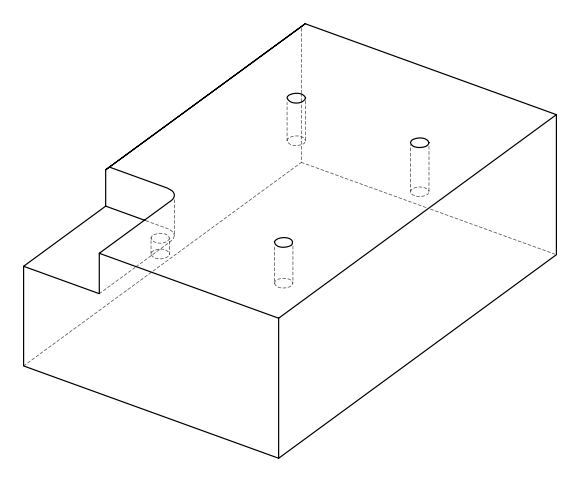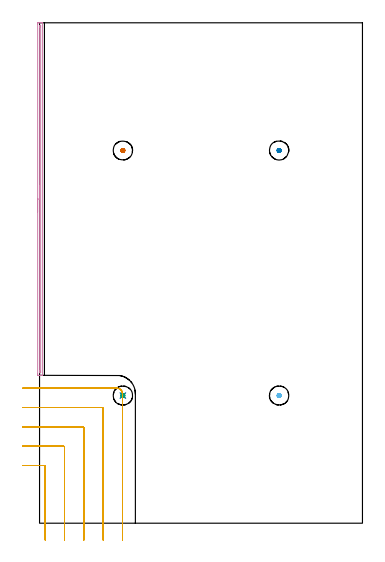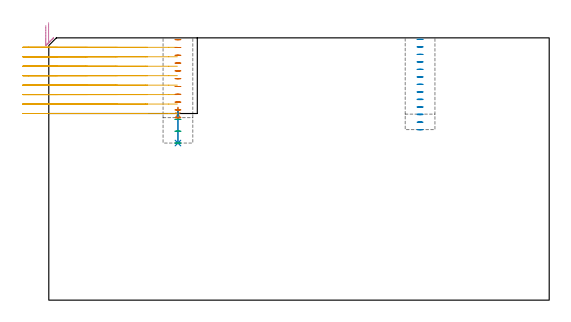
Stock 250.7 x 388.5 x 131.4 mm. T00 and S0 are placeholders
(PLAN: 8 operations, 5 tool changes, 18.7 min)
(1 SPOT_DRILL | STEP1POCKET | NXT0321_9005460120000 | 0.04 min | 4191 mm3)
(2 DRILL_BLIND_HOLE_INTO_CENTER | STEP1POCKET | NXT0301_128 | 0.08 min | 1630 mm3)
(3 MILL_ROUGH_BLIND_HOLE_CONTOUR | STEP1POCKET | UGT0201_129 | Spiral | 0.18 min | 1773 mm3)
(4 AREA_MILL | FG_CHAMFER_SURFACE | UGT0205_001 | 4.53 min | 1995 mm3)
(5 MILL_CORNER_NOTCH_RECTANGULAR | CORNER_NOTCH_RECTANGULAR | UGT0201_094 | Follow Part, ap 5, ae 75% | 11.88 min | 317028 mm3)
(6 MILL_BLIND_HOLE_FROM_SOLID_MATERIAL | STEP1POCKET_1 | NXT0201_011 | Spiral | 0.61 min | 6653 mm3)
(7 MILL_BLIND_HOLE_FROM_SOLID_MATERIAL_1 | STEP1POCKET_2 | NXT0201_011 | Spiral | 0.61 min | 6969 mm3)
(8 MILL_BLIND_HOLE_FROM_SOLID_MATERIAL_2 | STEP1POCKET_3 | NXT0201_011 | Spiral | 0.72 min | 8014 mm3)
(TOOL NXT0321_9005460120000 | NC Spot Drill, 142deg, 12mm, Carbide, Uncoated | D12 PA142 FL30 Z2)
(TOOL NXT0301_128 | Carbide Drill 12mm [861.1-1200-036A1-GP GC34] | D12 PA150 FL37.4 Z2)
(TOOL UGT0201_129 | Carbide End Mill 11.9 | D11.9 FL15 Z4)
(TOOL UGT0205_001 | Chamfer Mill 20 x 3 x 45 deg. | D20 FL50 Z2)
(TOOL UGT0201_094 | End mill 20 mm | D20 FL38 Z4)
(TOOL NXT0201_011 | ENDMILL 12mm [2P460-1200-NA 1630] | D12 FL38 Z6)
(OP 1 SPOT_DRILL)
G17 G21 G94 G90
T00 M6
G54
G17 G0 G90 X64.7 Y99.1 S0 M3
G43 Z141.4 H0
G94 G81 G98 Z92.859 F250. R96.5
G80
M5
M2
(OP 2 DRILL_BLIND_HOLE_INTO_CENTER)
G17 G21 G94 G90
T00 M6
G54
G17 G0 G90 X64.7 Y99.1 S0 M3
G43 Z141.4 H1
G94 G81 G98 Z78.7 F250. R95.5
G80
M5
M2
(OP 3 MILL_ROUGH_BLIND_HOLE_CONTOUR)
G17 G21 G94 G90
T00 M6
G54
G17 G0 G90 X64.7 Y99.1 S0 M3
G43 Z141.4 H0
Z90.567
G94 G3 X65.445 Y99.855 R0.745 F250.
X64.68 Y100.6 R0.755
X63.2 Y99.08 R1.5
X64.68 Y100.6 R-1.5
X63.94 Y99.84 R0.75
X64.7 Y99.1 R0.75
G0 Z84.633
G3 X65.445 Y99.855 R0.745
X64.68 Y100.6 R0.755
X63.2 Y99.08 R1.5
X64.68 Y100.6 R-1.5
X63.94 Y99.84 R0.75
X64.7 Y99.1 R0.75
G0 Z78.7
G3 X65.445 Y99.855 R0.745
X64.68 Y100.6 R0.755
X63.2 Y99.08 R1.5
X64.68 Y100.6 R-1.5
X63.94 Y99.84 R0.75
X64.7 Y99.1 R0.75
G0 Z141.4
M5
M2
(OP 4 AREA_MILL)
G17 G21 G94 G90
T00 M6
G54
G17 G0 G90 X-1.5 Y241.65 S1061 M3
G43 Z141.4 H0
Z137.6
G94 G1 Y241.688 Z136.728 F250.
Y241.802 Z135.864
Y241.991 Z135.012
Y242.253 Z134.18
Y242.587 Z133.374
Y242.99 Z132.6
Y243.458 Z131.864
Y243.99 Z131.172
Y244.579 Z130.529
Y245.222 Z129.94
Y245.914 Z129.409
Y246.65 Z128.94
Y247.424 Z128.537
Y248.23 Z128.203
Y249.062 Z127.941
Y249.914 Z127.752
Y250.778 Z127.638
Y251.65 Z127.6
Y387.557
X-1.499 Y387.882 Z127.601
X-1.493 Y388.443 Z127.603
X-1.491 Y388.492 Z127.605
X-0.934 Y388.5 Z128.16
X-0.385 Z128.712
X-0.045 Z129.051
X0.504 Z129.601
X0.845 Z129.94
X1.526 Z130.625
X1.867 Z130.967
X2.256 Y388.493 Z131.347
X2.297 Y388.49 Z131.388
X2.3 Y388.329 Z131.4
Y114.971
X2.297 Y114.81 Z131.388
X2.256 Y114.807 Z131.347
X1.867 Y114.8 Z130.966
X1.526 Z130.626
X0.845 Z129.94
X-0.385 Z128.712
X-0.934 Y114.801 Z128.16
X-1.187 Y114.803 Z127.908
X-1.491 Y114.808 Z127.605
X-1.493 Y114.857 Z127.603
X-1.499 Y115.418 Z127.601
X-1.5 Y115.986 Z127.6
Y251.65
X-0.086 Z129.014
Y385.243
X-0.083 Y386.096 Z129.017
X-0.081 Y386.132 Z129.019
X-0.045 Y386.49 Z129.055
X0.447 Y386.495 Z129.547
X0.845 Y386.49 Z129.945
X0.881 Y386.096 Z129.981
X0.883 Y386.057 Z129.983
X0.886 Y385.202 Z129.986
Y118.057
X0.883 Y117.204 Z129.983
X0.881 Y117.168 Z129.981
X0.845 Y116.81 Z129.945
X0.353 Y116.805 Z129.453
X-0.045 Y116.81 Z129.055
X-0.081 Y117.204 Z129.019
X-0.083 Y117.243 Z129.017
X-0.086 Y118.098 Z129.014
Y251.65
Y252.522 Z129.052
Y253.386 Z129.166
Y254.238 Z129.355
Y255.07 Z129.617
Y255.876 Z129.951
Y256.65 Z130.354
Y257.386 Z130.823
Y258.078 Z131.354
Y258.721 Z131.943
Y259.31 Z132.586
Y259.842 Z133.279
Y260.31 Z134.014
Y260.713 Z134.788
Y261.047 Z135.594
Y261.309 Z136.426
Y261.498 Z137.278
Y261.612 Z138.143
Y261.65 Z139.014
G0 Z141.4
M5
M2
(OP 5 MILL_CORNER_NOTCH_RECTANGULAR)
G17 G21 G94 G90
T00 M6
G54
G17 G0 G90 X4.4 Y-13. S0 M3
G43 Z141.4 H0
Z126.662
G94 G1 Y-10. F250.
Y43.806 F500.
G3 X3.406 Y44.8 R1.
G1 X-10.
X-13. F250.
G0 Z141.4
X19.4 Y-13.
Z126.662
G1 Y-10.
Y58.805 F500.
G3 X18.405 Y59.8 R1.
G1 X-10.
X-13. F250.
G0 Z141.4
X34.4 Y-13.
Z126.662
G1 Y-10.
Y73.805 F500.
G3 X33.405 Y74.8 R1.
G1 X-10.
X-13. F250.
G0 Z141.4
X49.4 Y-13.
Z126.662
G1 Y-10.
Y88.805 F500.
G3 X48.405 Y89.8 R1.
G1 X-10.
X-13. F250.
G0 Z141.4
X64.4 Y-13.
Z126.662
G1 Y-10.
Y100.5 F500.
G3 X60.1 Y104.8 R4.3
G1 X-10.
X-13. F250.
G0 Z141.4
X4.4 Y-13.
Z121.925
G1 Y-10.
Y43.806 F500.
G3 X3.406 Y44.8 R1.
G1 X-10.
X-13. F250.
G0 Z141.4
X19.4 Y-13.
Z121.925
G1 Y-10.
Y58.805 F500.
G3 X18.405 Y59.8 R1.
G1 X-10.
X-13. F250.
G0 Z141.4
X34.4 Y-13.
Z121.925
G1 Y-10.
Y73.805 F500.
G3 X33.405 Y74.8 R1.
G1 X-10.
X-13. F250.
G0 Z141.4
X49.4 Y-13.
Z121.925
G1 Y-10.
Y88.805 F500.
G3 X48.405 Y89.8 R1.
G1 X-10.
X-13. F250.
G0 Z141.4
X64.4 Y-13.
Z121.925
G1 Y-10.
Y100.5 F500.
G3 X60.1 Y104.8 R4.3
G1 X-10.
X-13. F250.
G0 Z141.4
X4.4 Y-13.
Z117.187
G1 Y-10.
Y43.806 F500.
G3 X3.406 Y44.8 R1.
G1 X-10.
X-13. F250.
G0 Z141.4
X19.4 Y-13.
Z117.187
G1 Y-10.
Y58.805 F500.
G3 X18.405 Y59.8 R1.
G1 X-10.
X-13. F250.
G0 Z141.4
X34.4 Y-13.
Z117.187
G1 Y-10.
Y73.805 F500.
G3 X33.405 Y74.8 R1.
G1 X-10.
X-13. F250.
G0 Z141.4
X49.4 Y-13.
Z117.187
G1 Y-10.
Y88.805 F500.
G3 X48.405 Y89.8 R1.
G1 X-10.
X-13. F250.
G0 Z141.4
X64.4 Y-13.
Z117.187
G1 Y-10.
Y100.5 F500.
G3 X60.1 Y104.8 R4.3
G1 X-10.
X-13. F250.
G0 Z141.4
X4.4 Y-13.
Z112.45
G1 Y-10.
Y43.806 F500.
G3 X3.406 Y44.8 R1.
G1 X-10.
X-13. F250.
G0 Z141.4
X19.4 Y-13.
Z112.45
G1 Y-10.
Y58.805 F500.
G3 X18.405 Y59.8 R1.
G1 X-10.
X-13. F250.
G0 Z141.4
X34.4 Y-13.
Z112.45
G1 Y-10.
Y73.805 F500.
G3 X33.405 Y74.8 R1.
G1 X-10.
X-13. F250.
G0 Z141.4
X49.4 Y-13.
Z112.45
G1 Y-10.
Y88.805 F500.
G3 X48.405 Y89.8 R1.
G1 X-10.
X-13. F250.
G0 Z141.4
X64.4 Y-13.
Z112.45
G1 Y-10.
Y100.5 F500.
G3 X60.1 Y104.8 R4.3
G1 X-10.
X-13. F250.
G0 Z141.4
X4.4 Y-13.
Z107.712
G1 Y-10.
Y43.806 F500.
G3 X3.406 Y44.8 R1.
G1 X-10.
X-13. F250.
G0 Z141.4
X19.4 Y-13.
Z107.712
G1 Y-10.
Y58.805 F500.
G3 X18.405 Y59.8 R1.
G1 X-10.
X-13. F250.
G0 Z141.4
X34.4 Y-13.
Z107.712
G1 Y-10.
Y73.805 F500.
G3 X33.405 Y74.8 R1.
G1 X-10.
X-13. F250.
G0 Z141.4
X49.4 Y-13.
Z107.712
G1 Y-10.
Y88.805 F500.
G3 X48.405 Y89.8 R1.
G1 X-10.
X-13. F250.
G0 Z141.4
X64.4 Y-13.
Z107.712
G1 Y-10.
Y100.5 F500.
G3 X60.1 Y104.8 R4.3
G1 X-10.
X-13. F250.
G0 Z141.4
X4.4 Y-13.
Z102.975
G1 Y-10.
Y43.806 F500.
G3 X3.406 Y44.8 R1.
G1 X-10.
X-13. F250.
G0 Z141.4
X19.4 Y-13.
Z102.975
G1 Y-10.
Y58.805 F500.
G3 X18.405 Y59.8 R1.
G1 X-10.
X-13. F250.
G0 Z141.4
X34.4 Y-13.
Z102.975
G1 Y-10.
Y73.805 F500.
G3 X33.405 Y74.8 R1.
G1 X-10.
X-13. F250.
G0 Z141.4
X49.4 Y-13.
Z102.975
G1 Y-10.
Y88.805 F500.
G3 X48.405 Y89.8 R1.
G1 X-10.
X-13. F250.
G0 Z141.4
X64.4 Y-13.
Z102.975
G1 Y-10.
Y100.5 F500.
G3 X60.1 Y104.8 R4.3
G1 X-10.
X-13. F250.
G0 Z141.4
X4.4 Y-13.
Z98.237
G1 Y-10.
Y43.806 F500.
G3 X3.406 Y44.8 R1.
G1 X-10.
X-13. F250.
G0 Z141.4
X19.4 Y-13.
Z98.237
G1 Y-10.
Y58.805 F500.
G3 X18.405 Y59.8 R1.
G1 X-10.
X-13. F250.
G0 Z141.4
X34.4 Y-13.
Z98.237
G1 Y-10.
Y73.805 F500.
G3 X33.405 Y74.8 R1.
G1 X-10.
X-13. F250.
G0 Z141.4
X49.4 Y-13.
Z98.237
G1 Y-10.
Y88.805 F500.
G3 X48.405 Y89.8 R1.
G1 X-10.
X-13. F250.
G0 Z141.4
X64.4 Y-13.
Z98.237
G1 Y-10.
Y100.5 F500.
G3 X60.1 Y104.8 R4.3
G1 X-10.
X-13. F250.
G0 Z141.4
X4.4 Y-13.
Z93.5
G1 Y-10.
Y43.806 F500.
G3 X3.406 Y44.8 R1.
G1 X-10.
X-13. F250.
G0 Z141.4
X19.4 Y-13.
Z93.5
G1 Y-10.
Y58.805 F500.
G3 X18.405 Y59.8 R1.
G1 X-10.
X-13. F250.
G0 Z141.4
X34.4 Y-13.
Z93.5
G1 Y-10.
Y73.805 F500.
G3 X33.405 Y74.8 R1.
G1 X-10.
X-13. F250.
G0 Z141.4
X49.4 Y-13.
Z93.5
G1 Y-10.
Y88.805 F500.
G3 X48.405 Y89.8 R1.
G1 X-10.
X-13. F250.
G0 Z141.4
X64.4 Y-13.
Z93.5
G1 Y-10.
Y100.5 F500.
G3 X60.1 Y104.8 R4.3
G1 X-10.
X-13. F250.
G0 Z141.4
M5
M2
(OP 6 MILL_BLIND_HOLE_FROM_SOLID_MATERIAL)
G17 G21 G94 G90
T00 M6
G54
G17 G0 G90 X186. Y99.1 S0 M3
G43 Z141.4 H1
Z130.655
G94 G3 X186.725 Y99.825 R0.725 F250.
X186. Y100.55 R0.725
X184.55 Y99.1 R1.45
X186. Y100.55 R-1.45
X185.275 Y99.825 R0.725
X186. Y99.1 R0.725
G0 Z126.909
G3 X186.725 Y99.825 R0.725
X186. Y100.55 R0.725
X184.55 Y99.1 R1.45
X186. Y100.55 R-1.45
X185.275 Y99.825 R0.725
X186. Y99.1 R0.725
G0 Z123.164
G3 X186.725 Y99.825 R0.725
X186. Y100.55 R0.725
X184.55 Y99.1 R1.45
X186. Y100.55 R-1.45
X185.275 Y99.825 R0.725
X186. Y99.1 R0.725
G0 Z119.418
G3 X186.725 Y99.825 R0.725
X186. Y100.55 R0.725
X184.55 Y99.1 R1.45
X186. Y100.55 R-1.45
X185.275 Y99.825 R0.725
X186. Y99.1 R0.725
G0 Z115.673
G3 X186.725 Y99.825 R0.725
X186. Y100.55 R0.725
X184.55 Y99.1 R1.45
X186. Y100.55 R-1.45
X185.275 Y99.825 R0.725
X186. Y99.1 R0.725
G0 Z111.927
G3 X186.725 Y99.825 R0.725
X186. Y100.55 R0.725
X184.55 Y99.1 R1.45
X186. Y100.55 R-1.45
X185.275 Y99.825 R0.725
X186. Y99.1 R0.725
G0 Z108.182
G3 X186.725 Y99.825 R0.725
X186. Y100.55 R0.725
X184.55 Y99.1 R1.45
X186. Y100.55 R-1.45
X185.275 Y99.825 R0.725
X186. Y99.1 R0.725
G0 Z104.436
G3 X186.725 Y99.825 R0.725
X186. Y100.55 R0.725
X184.55 Y99.1 R1.45
X186. Y100.55 R-1.45
X185.275 Y99.825 R0.725
X186. Y99.1 R0.725
G0 Z100.691
G3 X186.725 Y99.825 R0.725
X186. Y100.55 R0.725
X184.55 Y99.1 R1.45
X186. Y100.55 R-1.45
X185.275 Y99.825 R0.725
X186. Y99.1 R0.725
G0 Z96.945
G3 X186.725 Y99.825 R0.725
X186. Y100.55 R0.725
X184.55 Y99.1 R1.45
X186. Y100.55 R-1.45
X185.275 Y99.825 R0.725
X186. Y99.1 R0.725
G0 Z93.2
G3 X186.725 Y99.825 R0.725
X186. Y100.55 R0.725
X184.55 Y99.1 R1.45
X186. Y100.55 R-1.45
X185.275 Y99.825 R0.725
X186. Y99.1 R0.725
G0 Z141.4
M5
M2
(OP 7 MILL_BLIND_HOLE_FROM_SOLID_MATERIAL_1)
G17 G21 G94 G90
T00 M6
G54
G17 G0 G90 X64.7 Y289.4 S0 M3
G43 Z141.4 H1
Z130.491
G94 G3 X65.425 Y290.125 R0.725 F250.
X64.7 Y290.85 R0.725
X63.25 Y289.4 R1.45
X64.7 Y290.85 R-1.45
X63.975 Y290.125 R0.725
X64.7 Y289.4 R0.725
G0 Z126.582
G3 X65.425 Y290.125 R0.725
X64.7 Y290.85 R0.725
X63.25 Y289.4 R1.45
X64.7 Y290.85 R-1.45
X63.975 Y290.125 R0.725
X64.7 Y289.4 R0.725
G0 Z122.673
G3 X65.425 Y290.125 R0.725
X64.7 Y290.85 R0.725
X63.25 Y289.4 R1.45
X64.7 Y290.85 R-1.45
X63.975 Y290.125 R0.725
X64.7 Y289.4 R0.725
G0 Z118.764
G3 X65.425 Y290.125 R0.725
X64.7 Y290.85 R0.725
X63.25 Y289.4 R1.45
X64.7 Y290.85 R-1.45
X63.975 Y290.125 R0.725
X64.7 Y289.4 R0.725
G0 Z114.855
G3 X65.425 Y290.125 R0.725
X64.7 Y290.85 R0.725
X63.25 Y289.4 R1.45
X64.7 Y290.85 R-1.45
X63.975 Y290.125 R0.725
X64.7 Y289.4 R0.725
G0 Z110.945
G3 X65.425 Y290.125 R0.725
X64.7 Y290.85 R0.725
X63.25 Y289.4 R1.45
X64.7 Y290.85 R-1.45
X63.975 Y290.125 R0.725
X64.7 Y289.4 R0.725
G0 Z107.036
G3 X65.425 Y290.125 R0.725
X64.7 Y290.85 R0.725
X63.25 Y289.4 R1.45
X64.7 Y290.85 R-1.45
X63.975 Y290.125 R0.725
X64.7 Y289.4 R0.725
G0 Z103.127
G3 X65.425 Y290.125 R0.725
X64.7 Y290.85 R0.725
X63.25 Y289.4 R1.45
X64.7 Y290.85 R-1.45
X63.975 Y290.125 R0.725
X64.7 Y289.4 R0.725
G0 Z99.218
G3 X65.425 Y290.125 R0.725
X64.7 Y290.85 R0.725
X63.25 Y289.4 R1.45
X64.7 Y290.85 R-1.45
X63.975 Y290.125 R0.725
X64.7 Y289.4 R0.725
G0 Z95.309
G3 X65.425 Y290.125 R0.725
X64.7 Y290.85 R0.725
X63.25 Y289.4 R1.45
X64.7 Y290.85 R-1.45
X63.975 Y290.125 R0.725
X64.7 Y289.4 R0.725
G0 Z91.4
G3 X65.425 Y290.125 R0.725
X64.7 Y290.85 R0.725
X63.25 Y289.4 R1.45
X64.7 Y290.85 R-1.45
X63.975 Y290.125 R0.725
X64.7 Y289.4 R0.725
G0 Z141.4
M5
M2
(OP 8 MILL_BLIND_HOLE_FROM_SOLID_MATERIAL_2)
G17 G21 G94 G90
T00 M6
G54
G17 G0 G90 X186. Y289.4 S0 M3
G43 Z141.4 H1
Z130.631
G94 G3 X186.725 Y290.125 R0.725 F250.
X186. Y290.85 R0.725
X184.55 Y289.4 R1.45
X186. Y290.85 R-1.45
X185.275 Y290.125 R0.725
X186. Y289.4 R0.725
G0 Z126.862
G3 X186.725 Y290.125 R0.725
X186. Y290.85 R0.725
X184.55 Y289.4 R1.45
X186. Y290.85 R-1.45
X185.275 Y290.125 R0.725
X186. Y289.4 R0.725
G0 Z123.092
G3 X186.725 Y290.125 R0.725
X186. Y290.85 R0.725
X184.55 Y289.4 R1.45
X186. Y290.85 R-1.45
X185.275 Y290.125 R0.725
X186. Y289.4 R0.725
G0 Z119.323
G3 X186.725 Y290.125 R0.725
X186. Y290.85 R0.725
X184.55 Y289.4 R1.45
X186. Y290.85 R-1.45
X185.275 Y290.125 R0.725
X186. Y289.4 R0.725
G0 Z115.554
G3 X186.725 Y290.125 R0.725
X186. Y290.85 R0.725
X184.55 Y289.4 R1.45
X186. Y290.85 R-1.45
X185.275 Y290.125 R0.725
X186. Y289.4 R0.725
G0 Z111.785
G3 X186.725 Y290.125 R0.725
X186. Y290.85 R0.725
X184.55 Y289.4 R1.45
X186. Y290.85 R-1.45
X185.275 Y290.125 R0.725
X186. Y289.4 R0.725
G0 Z108.015
G3 X186.725 Y290.125 R0.725
X186. Y290.85 R0.725
X184.55 Y289.4 R1.45
X186. Y290.85 R-1.45
X185.275 Y290.125 R0.725
X186. Y289.4 R0.725
G0 Z104.246
G3 X186.725 Y290.125 R0.725
X186. Y290.85 R0.725
X184.55 Y289.4 R1.45
X186. Y290.85 R-1.45
X185.275 Y290.125 R0.725
X186. Y289.4 R0.725
G0 Z100.477
G3 X186.725 Y290.125 R0.725
X186. Y290.85 R0.725
X184.55 Y289.4 R1.45
X186. Y290.85 R-1.45
X185.275 Y290.125 R0.725
X186. Y289.4 R0.725
G0 Z96.708
G3 X186.725 Y290.125 R0.725
X186. Y290.85 R0.725
X184.55 Y289.4 R1.45
X186. Y290.85 R-1.45
X185.275 Y290.125 R0.725
X186. Y289.4 R0.725
G0 Z92.938
G3 X186.725 Y290.125 R0.725
X186. Y290.85 R0.725
X184.55 Y289.4 R1.45
X186. Y290.85 R-1.45
X185.275 Y290.125 R0.725
X186. Y289.4 R0.725
G0 Z89.169
G3 X186.725 Y290.125 R0.725
X186. Y290.85 R0.725
X184.55 Y289.4 R1.45
X186. Y290.85 R-1.45
X185.275 Y290.125 R0.725
X186. Y289.4 R0.725
G0 Z85.4
G3 X186.725 Y290.125 R0.725
X186. Y290.85 R0.725
X184.55 Y289.4 R1.45
X186. Y290.85 R-1.45
X185.275 Y290.125 R0.725
X186. Y289.4 R0.725
G0 Z141.4
M5
M2
